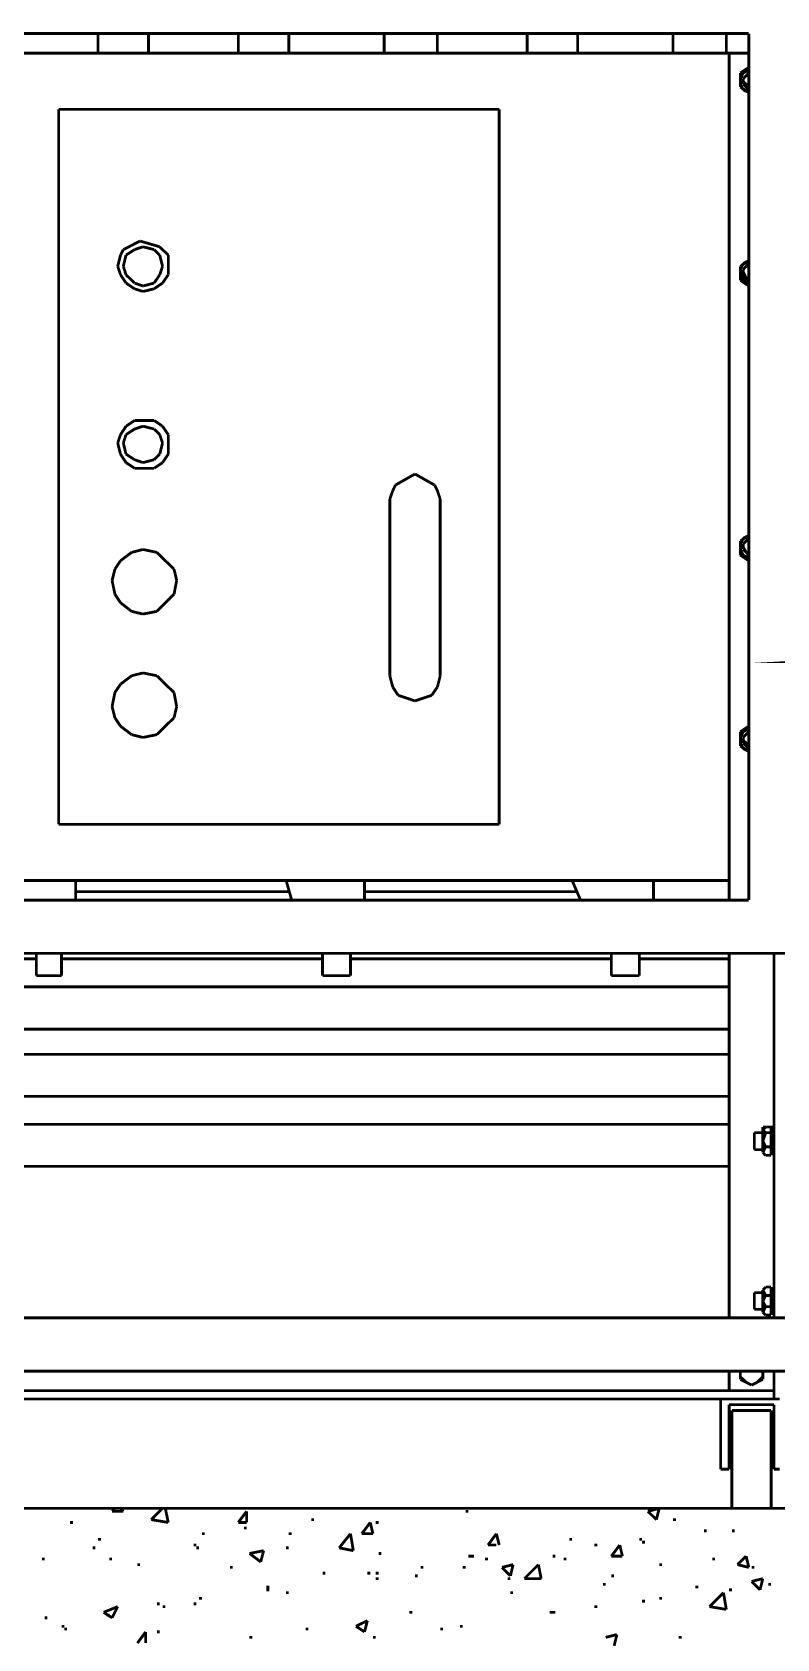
# Model space of a CAD drawing. Header units: metres. Extents: x 3290 to 4536, y 1562 to 1983.
# Drawn here: x 4050.4 to 4056.5, y 1679.94 to 1693.1 of the extents above; entities that cross this region are included whole.
import ezdxf

# ---------------------------------------------------------------- set-up
doc = ezdxf.new("R2010")
doc.units = ezdxf.units.M
for name, color, linetype in [('C00-00-00-BLACK', 7, 'Continuous'), ('C00-FF-00', 3, 'Continuous'), ('CFF-00-00', 1, 'Continuous')]:
    doc.layers.add(name, color=color, linetype=linetype)

msp = doc.modelspace()

# ---------------------------------------------------------------- linework, layer by layer
at = {"layer": 'C00-00-00-BLACK', "const_width": 0.0229}
for points in [[(4049.515, 1693.085), (4056.267, 1693.085)], [(4050.938, 1693.085), (4050.938, 1692.924)], [(4051.351, 1693.085), (4051.351, 1692.924)], [(4052.086, 1693.085), (4052.086, 1692.924)], [(4052.5, 1693.085), (4052.5, 1692.924)], [(4053.281, 1693.085), (4053.281, 1692.924)], [(4053.717, 1693.085), (4053.717, 1692.924)], [(4054.452, 1693.085), (4054.452, 1692.924)], [(4054.866, 1693.085), (4054.866, 1692.924)], [(4055.647, 1693.085), (4055.647, 1692.924)], [(4056.083, 1693.085), (4056.083, 1692.924)], [(4056.267, 1693.085), (4056.267, 1685.99)], [(4049.515, 1692.924), (4056.267, 1692.924)], [(4056.106, 1692.924), (4056.106, 1685.99)], [(4056.267, 1692.808), (4056.198, 1692.762)], [(4056.221, 1692.762), (4056.198, 1692.716)], [(4056.198, 1692.762), (4056.198, 1692.647)], [(4056.198, 1692.716), (4056.198, 1692.671)], [(4056.267, 1692.785), (4056.221, 1692.762)], [(4056.267, 1692.762), (4056.221, 1692.716)], [(4056.221, 1692.716), (4056.221, 1692.671)], [(4056.198, 1692.671), (4056.221, 1692.624)], [(4056.198, 1692.647), (4056.267, 1692.602)], [(4056.221, 1692.693), (4056.245, 1692.671)], [(4056.221, 1692.671), (4056.267, 1692.624)], [(4056.221, 1692.624), (4056.267, 1692.602)], [(4056.245, 1692.671), (4056.267, 1692.647)], [(4050.616, 1692.464), (4050.616, 1686.611)], [(4050.616, 1692.464), (4054.223, 1692.464)], [(4054.223, 1692.464), (4054.223, 1686.611)], [(4051.122, 1691.271), (4051.099, 1691.179)], [(4051.145, 1691.316), (4051.122, 1691.271)], [(4051.282, 1691.386), (4051.145, 1691.316)], [(4051.167, 1691.271), (4051.145, 1691.179)], [(4051.237, 1691.316), (4051.167, 1691.271)], [(4051.306, 1691.339), (4051.237, 1691.316)], [(4051.443, 1691.339), (4051.282, 1691.386)], [(4051.397, 1691.316), (4051.306, 1691.339)], [(4051.443, 1691.271), (4051.397, 1691.316)], [(4051.466, 1691.316), (4051.443, 1691.339)], [(4051.466, 1691.179), (4051.443, 1691.271)], [(4051.513, 1691.271), (4051.466, 1691.316)], [(4051.513, 1691.179), (4051.513, 1691.271)], [(4051.099, 1691.179), (4051.122, 1691.11)], [(4051.145, 1691.179), (4051.167, 1691.11)], [(4051.443, 1691.11), (4051.466, 1691.179)], [(4051.513, 1691.11), (4051.513, 1691.179)], [(4056.267, 1691.225), (4056.198, 1691.179)], [(4056.221, 1691.202), (4056.198, 1691.155)], [(4056.198, 1691.179), (4056.198, 1691.064)], [(4056.198, 1691.155), (4056.198, 1691.11)], [(4056.267, 1691.225), (4056.221, 1691.202)], [(4056.267, 1691.202), (4056.221, 1691.155)], [(4056.221, 1691.155), (4056.221, 1691.087)], [(4051.122, 1691.11), (4051.167, 1691.042)], [(4051.167, 1691.11), (4051.237, 1691.042)], [(4051.167, 1691.042), (4051.237, 1690.995)], [(4051.237, 1691.042), (4051.306, 1691.018)], [(4051.306, 1691.018), (4051.397, 1691.042)], [(4051.397, 1691.042), (4051.443, 1691.11)], [(4051.397, 1690.995), (4051.466, 1691.042)], [(4051.466, 1691.042), (4051.513, 1691.11)], [(4056.198, 1691.11), (4056.221, 1691.064)], [(4056.198, 1691.064), (4056.267, 1691.018)], [(4056.221, 1691.133), (4056.245, 1691.087)], [(4056.221, 1691.087), (4056.267, 1691.064)], [(4056.221, 1691.064), (4056.267, 1691.042)], [(4056.245, 1691.087), (4056.267, 1691.064)], [(4051.237, 1690.995), (4051.306, 1690.973)], [(4051.306, 1690.973), (4051.397, 1690.995)], [(4051.167, 1689.87), (4051.122, 1689.801)], [(4051.237, 1689.917), (4051.167, 1689.87)], [(4051.237, 1689.847), (4051.167, 1689.801)], [(4051.306, 1689.917), (4051.237, 1689.917)], [(4051.306, 1689.87), (4051.237, 1689.847)], [(4051.397, 1689.917), (4051.306, 1689.917)], [(4051.397, 1689.847), (4051.306, 1689.87)], [(4051.466, 1689.87), (4051.397, 1689.917)], [(4051.443, 1689.801), (4051.397, 1689.847)], [(4051.513, 1689.801), (4051.466, 1689.87)], [(4051.122, 1689.801), (4051.099, 1689.733)], [(4051.099, 1689.733), (4051.122, 1689.641)], [(4051.167, 1689.801), (4051.145, 1689.733)], [(4051.145, 1689.733), (4051.167, 1689.641)], [(4051.466, 1689.733), (4051.443, 1689.801)], [(4051.443, 1689.641), (4051.466, 1689.733)], [(4051.513, 1689.733), (4051.513, 1689.801)], [(4051.513, 1689.641), (4051.513, 1689.733)], [(4051.122, 1689.641), (4051.167, 1689.572)], [(4051.167, 1689.641), (4051.237, 1689.596)], [(4051.167, 1689.572), (4051.237, 1689.526)], [(4051.237, 1689.596), (4051.306, 1689.572)], [(4051.306, 1689.572), (4051.397, 1689.596)], [(4051.397, 1689.596), (4051.443, 1689.641)], [(4051.397, 1689.526), (4051.466, 1689.572)], [(4051.466, 1689.572), (4051.513, 1689.641)], [(4051.237, 1689.526), (4051.306, 1689.526)], [(4051.306, 1689.526), (4051.397, 1689.526)], [(4053.533, 1689.479), (4053.373, 1689.388)], [(4053.694, 1689.388), (4053.533, 1689.479)], [(4053.351, 1689.342), (4053.327, 1689.273)], [(4053.373, 1689.388), (4053.351, 1689.342)], [(4053.717, 1689.342), (4053.694, 1689.388)], [(4053.74, 1689.273), (4053.717, 1689.342)], [(4053.327, 1689.273), (4053.327, 1687.827)], [(4053.74, 1687.827), (4053.74, 1689.273)], [(4056.267, 1688.975), (4056.198, 1688.93)], [(4056.221, 1688.952), (4056.198, 1688.906)], [(4056.198, 1688.93), (4056.198, 1688.814)], [(4056.198, 1688.906), (4056.198, 1688.861)], [(4056.267, 1688.975), (4056.221, 1688.952)], [(4056.267, 1688.952), (4056.221, 1688.906)], [(4056.221, 1688.906), (4056.221, 1688.861)], [(4051.122, 1688.769), (4051.076, 1688.7)], [(4051.213, 1688.837), (4051.122, 1688.769)], [(4051.306, 1688.861), (4051.213, 1688.837)], [(4051.42, 1688.837), (4051.306, 1688.861)], [(4051.489, 1688.769), (4051.42, 1688.837)], [(4051.56, 1688.7), (4051.489, 1688.769)], [(4056.198, 1688.861), (4056.221, 1688.814)], [(4056.198, 1688.814), (4056.267, 1688.769)], [(4056.221, 1688.883), (4056.245, 1688.837)], [(4056.221, 1688.861), (4056.267, 1688.814)], [(4056.221, 1688.814), (4056.267, 1688.791)], [(4056.245, 1688.837), (4056.267, 1688.814)], [(4051.076, 1688.7), (4051.053, 1688.608)], [(4051.582, 1688.608), (4051.56, 1688.7)], [(4051.053, 1688.608), (4051.076, 1688.494)], [(4051.56, 1688.494), (4051.582, 1688.608)], [(4051.076, 1688.494), (4051.122, 1688.425)], [(4051.122, 1688.425), (4051.213, 1688.354)], [(4051.42, 1688.354), (4051.489, 1688.425)], [(4051.489, 1688.425), (4051.56, 1688.494)], [(4051.213, 1688.354), (4051.306, 1688.332)], [(4051.306, 1688.332), (4051.42, 1688.354)], [(4051.306, 1687.85), (4051.213, 1687.827)], [(4051.42, 1687.827), (4051.306, 1687.85)], [(4051.122, 1687.758), (4051.076, 1687.69)], [(4051.213, 1687.827), (4051.122, 1687.758)], [(4051.489, 1687.758), (4051.42, 1687.827)], [(4051.56, 1687.69), (4051.489, 1687.758)], [(4053.327, 1687.827), (4053.351, 1687.735)], [(4053.351, 1687.735), (4053.396, 1687.667)], [(4053.671, 1687.667), (4053.717, 1687.735)], [(4053.717, 1687.735), (4053.74, 1687.827)], [(4051.076, 1687.69), (4051.053, 1687.574)], [(4051.582, 1687.574), (4051.56, 1687.69)], [(4053.396, 1687.667), (4053.465, 1687.644)], [(4053.465, 1687.644), (4053.533, 1687.621)], [(4053.533, 1687.621), (4053.602, 1687.644)], [(4053.602, 1687.644), (4053.671, 1687.667)], [(4051.053, 1687.574), (4051.076, 1687.483)], [(4051.076, 1687.483), (4051.122, 1687.414)], [(4051.489, 1687.414), (4051.56, 1687.483)], [(4051.56, 1687.483), (4051.582, 1687.574)], [(4051.122, 1687.414), (4051.213, 1687.345)], [(4051.213, 1687.345), (4051.306, 1687.322)], [(4051.306, 1687.322), (4051.42, 1687.345)], [(4051.42, 1687.345), (4051.489, 1687.414)], [(4056.267, 1687.414), (4056.198, 1687.369)], [(4056.221, 1687.369), (4056.198, 1687.322)], [(4056.198, 1687.369), (4056.198, 1687.252)], [(4056.198, 1687.322), (4056.198, 1687.276)], [(4056.267, 1687.392), (4056.221, 1687.369)], [(4056.267, 1687.369), (4056.221, 1687.322)], [(4056.221, 1687.322), (4056.221, 1687.276)], [(4056.198, 1687.276), (4056.221, 1687.23)], [(4056.198, 1687.252), (4056.267, 1687.207)], [(4056.221, 1687.299), (4056.245, 1687.276)], [(4056.221, 1687.276), (4056.267, 1687.23)], [(4056.221, 1687.23), (4056.267, 1687.207)], [(4056.245, 1687.276), (4056.267, 1687.252)], [(4050.616, 1686.611), (4054.223, 1686.611)], [(4049.697, 1686.151), (4056.106, 1686.151)], [(4050.755, 1686.151), (4050.755, 1685.99)], [(4052.524, 1685.99), (4052.478, 1686.151)], [(4053.12, 1686.151), (4053.12, 1685.99)], [(4054.889, 1685.99), (4054.82, 1686.151)], [(4055.486, 1686.151), (4055.486, 1685.99)], [(4052.5, 1686.059), (4050.755, 1686.059)], [(4054.866, 1686.059), (4053.12, 1686.059)], [(4049.515, 1685.99), (4056.267, 1685.99)], [(4049.1, 1685.554), (4056.703, 1685.554)], [(4050.433, 1685.509), (4049.858, 1685.509)], [(4050.433, 1685.554), (4050.433, 1685.371)], [(4050.639, 1685.554), (4050.639, 1685.371)], [(4052.776, 1685.509), (4050.639, 1685.509)], [(4052.776, 1685.554), (4052.776, 1685.371)], [(4053.005, 1685.554), (4053.005, 1685.371)], [(4055.141, 1685.509), (4053.005, 1685.509)], [(4055.141, 1685.554), (4055.141, 1685.371)], [(4055.371, 1685.554), (4055.371, 1685.371)], [(4056.106, 1685.509), (4055.371, 1685.509)], [(4056.106, 1685.554), (4056.106, 1682.57)], [(4056.474, 1682.57), (4056.474, 1685.554)], [(4050.433, 1685.371), (4050.639, 1685.371)], [(4052.776, 1685.371), (4053.005, 1685.371)], [(4055.141, 1685.371), (4055.371, 1685.371)], [(4056.313, 1683.947), (4056.313, 1684.086)], [(4056.313, 1684.086), (4056.382, 1684.086)], [(4056.382, 1683.924), (4056.382, 1684.132)], [(4056.405, 1684.132), (4056.382, 1684.109)], [(4056.405, 1684.132), (4056.382, 1684.132)], [(4056.382, 1684.109), (4056.405, 1684.086)], [(4056.405, 1684.086), (4056.382, 1684.016)], [(4056.405, 1684.132), (4056.45, 1684.132)], [(4056.45, 1684.086), (4056.405, 1684.086)], [(4056.45, 1684.109), (4056.45, 1684.132)], [(4056.45, 1684.132), (4056.474, 1684.132)], [(4056.45, 1683.924), (4056.45, 1684.132)], [(4056.45, 1684.109), (4056.474, 1684.109)], [(4056.45, 1684.086), (4056.45, 1684.109)], [(4056.45, 1684.016), (4056.45, 1684.086)], [(4056.382, 1683.947), (4056.313, 1683.947)], [(4056.382, 1684.016), (4056.405, 1683.97)], [(4056.405, 1683.97), (4056.382, 1683.924)], [(4056.405, 1683.9), (4056.382, 1683.924)], [(4056.382, 1683.924), (4056.405, 1683.9)], [(4056.45, 1683.97), (4056.405, 1683.97)], [(4056.45, 1683.97), (4056.45, 1684.016)], [(4056.45, 1683.924), (4056.45, 1683.97)], [(4056.45, 1683.924), (4056.474, 1683.924)], [(4056.45, 1683.9), (4056.45, 1683.924)], [(4056.45, 1683.9), (4056.45, 1683.924)], [(4049.858, 1683.81), (4056.106, 1683.81)], [(4056.405, 1683.9), (4056.45, 1683.9)], [(4056.382, 1682.776), (4056.313, 1682.776)], [(4056.313, 1682.776), (4056.313, 1682.639)], [(4056.405, 1682.822), (4056.382, 1682.799)], [(4056.405, 1682.822), (4056.382, 1682.799)], [(4056.382, 1682.799), (4056.405, 1682.753)], [(4056.382, 1682.615), (4056.382, 1682.799)], [(4056.405, 1682.753), (4056.382, 1682.707)], [(4056.405, 1682.822), (4056.45, 1682.822)], [(4056.45, 1682.753), (4056.405, 1682.753)], [(4056.45, 1682.799), (4056.45, 1682.822)], [(4056.45, 1682.822), (4056.45, 1682.799)], [(4056.45, 1682.799), (4056.474, 1682.799)], [(4056.45, 1682.753), (4056.45, 1682.799)], [(4056.45, 1682.615), (4056.45, 1682.799)], [(4056.45, 1682.707), (4056.45, 1682.753)], [(4056.382, 1682.639), (4056.313, 1682.639)], [(4056.382, 1682.707), (4056.405, 1682.662)], [(4056.405, 1682.662), (4056.382, 1682.615)], [(4056.405, 1682.593), (4056.382, 1682.615)], [(4056.382, 1682.615), (4056.405, 1682.593)], [(4056.45, 1682.662), (4056.405, 1682.662)], [(4056.45, 1682.593), (4056.405, 1682.593)], [(4056.45, 1682.662), (4056.45, 1682.707)], [(4056.45, 1682.615), (4056.45, 1682.662)], [(4056.45, 1682.615), (4056.474, 1682.615)], [(4056.45, 1682.593), (4056.45, 1682.615)], [(4056.45, 1682.615), (4056.45, 1682.593)], [(4049.858, 1682.57), (4063.157, 1682.57)], [(4049.858, 1682.134), (4063.571, 1682.134)], [(4063.571, 1682.134), (4049.858, 1682.134)], [(4056.106, 1682.134), (4056.106, 1681.974)], [(4056.198, 1682.134), (4056.198, 1682.066)], [(4056.198, 1682.134), (4056.198, 1682.088)], [(4056.198, 1682.088), (4056.245, 1682.042)], [(4056.198, 1682.066), (4056.29, 1682.02)], [(4056.29, 1682.02), (4056.382, 1682.066)], [(4056.336, 1682.042), (4056.382, 1682.088)], [(4056.382, 1682.066), (4056.382, 1682.134)], [(4056.382, 1682.088), (4056.382, 1682.134)], [(4056.474, 1682.134), (4056.474, 1681.905)], [(4049.858, 1681.974), (4056.474, 1681.974)], [(4056.245, 1682.042), (4056.29, 1682.02)], [(4056.29, 1682.02), (4056.336, 1682.042)], [(4049.858, 1681.905), (4056.52, 1681.905)], [(4056.037, 1681.905), (4056.037, 1681.331)], [(4056.106, 1681.859), (4056.474, 1681.859)], [(4056.106, 1681.859), (4056.106, 1681.331)], [(4056.128, 1681.812), (4056.45, 1681.812)], [(4056.128, 1681.812), (4056.128, 1681.01)], [(4056.45, 1681.812), (4056.45, 1681.01)], [(4056.474, 1681.859), (4056.474, 1681.331)], [(4056.037, 1681.331), (4056.106, 1681.331)], [(4056.474, 1681.331), (4056.52, 1681.331)], [(4066.947, 1681.01), (4018.047, 1681.01)], [(4051.053, 1680.986), (4051.076, 1681.01)], [(4051.145, 1680.986), (4051.122, 1681.01)], [(4051.374, 1680.918), (4051.466, 1681.01)], [(4051.513, 1680.895), (4051.489, 1681.01)], [(4055.441, 1680.986), (4055.533, 1681.01)], [(4055.51, 1680.918), (4055.533, 1681.01)], [(4050.708, 1680.895), (4050.733, 1680.895)], [(4051.053, 1680.986), (4051.145, 1680.986)], [(4051.374, 1680.918), (4051.513, 1680.895)], [(4052.086, 1680.895), (4052.155, 1680.986)], [(4052.086, 1680.895), (4052.155, 1680.895)], [(4052.155, 1680.895), (4052.155, 1680.986)], [(4052.684, 1680.918), (4052.707, 1680.918)], [(4053.098, 1680.803), (4053.167, 1680.895)], [(4053.189, 1680.803), (4053.167, 1680.895)], [(4053.212, 1680.895), (4053.235, 1680.895)], [(4053.947, 1680.986), (4053.971, 1680.986)], [(4055.441, 1680.986), (4055.51, 1680.918)], [(4055.647, 1680.918), (4055.67, 1680.918)], [(4050.938, 1680.757), (4050.962, 1680.757)], [(4051.789, 1680.803), (4051.811, 1680.803)], [(4052.133, 1680.849), (4052.155, 1680.849)], [(4052.5, 1680.803), (4052.524, 1680.803)], [(4052.913, 1680.687), (4053.005, 1680.803)], [(4053.028, 1680.664), (4053.005, 1680.803)], [(4053.098, 1680.803), (4053.189, 1680.803)], [(4054.131, 1680.71), (4054.2, 1680.803)], [(4054.223, 1680.71), (4054.2, 1680.803)], [(4054.798, 1680.757), (4054.82, 1680.757)], [(4055.371, 1680.757), (4055.393, 1680.757)], [(4055.899, 1680.826), (4055.922, 1680.826)], [(4056.128, 1680.826), (4056.152, 1680.826)], [(4050.893, 1680.687), (4050.915, 1680.687)], [(4051.72, 1680.71), (4051.742, 1680.71)], [(4051.742, 1680.687), (4051.765, 1680.687)], [(4052.178, 1680.641), (4052.294, 1680.664)], [(4052.178, 1680.641), (4052.27, 1680.572)], [(4052.27, 1680.572), (4052.294, 1680.664)], [(4052.478, 1680.687), (4052.5, 1680.687)], [(4052.913, 1680.687), (4053.028, 1680.664)], [(4053.235, 1680.641), (4053.258, 1680.641)], [(4053.971, 1680.619), (4053.994, 1680.619)], [(4053.994, 1680.619), (4054.016, 1680.619)], [(4054.131, 1680.71), (4054.2, 1680.71)], [(4054.66, 1680.619), (4054.683, 1680.619)], [(4055.003, 1680.71), (4055.027, 1680.71)], [(4055.141, 1680.619), (4055.21, 1680.71)], [(4055.141, 1680.619), (4055.232, 1680.619)], [(4055.232, 1680.619), (4055.21, 1680.71)], [(4055.393, 1680.734), (4055.418, 1680.734)], [(4056.174, 1680.55), (4056.245, 1680.619)], [(4056.267, 1680.527), (4056.245, 1680.619)], [(4050.479, 1680.595), (4050.502, 1680.595)], [(4051.03, 1680.595), (4051.053, 1680.595)], [(4051.26, 1680.55), (4051.282, 1680.55)], [(4052.018, 1680.527), (4052.04, 1680.527)], [(4053.58, 1680.527), (4053.602, 1680.527)], [(4053.925, 1680.527), (4053.947, 1680.527)], [(4054.108, 1680.595), (4054.131, 1680.595)], [(4054.246, 1680.527), (4054.337, 1680.55)], [(4054.246, 1680.527), (4054.315, 1680.458)], [(4054.315, 1680.458), (4054.337, 1680.55)], [(4054.429, 1680.435), (4054.544, 1680.55)], [(4054.567, 1680.435), (4054.544, 1680.55)], [(4054.751, 1680.595), (4054.774, 1680.595)], [(4055.533, 1680.55), (4055.555, 1680.55)], [(4055.968, 1680.595), (4055.991, 1680.595)], [(4056.174, 1680.55), (4056.267, 1680.527)], [(4056.29, 1680.527), (4056.313, 1680.527)], [(4052.317, 1680.366), (4052.34, 1680.366)], [(4052.776, 1680.48), (4052.798, 1680.48)], [(4053.144, 1680.48), (4053.167, 1680.48)], [(4053.212, 1680.48), (4053.235, 1680.48)], [(4053.212, 1680.435), (4053.235, 1680.435)], [(4053.533, 1680.458), (4053.556, 1680.458)], [(4054.292, 1680.435), (4054.315, 1680.435)], [(4054.429, 1680.435), (4054.567, 1680.435)], [(4055.072, 1680.389), (4055.095, 1680.389)], [(4055.141, 1680.458), (4055.164, 1680.458)], [(4055.83, 1680.366), (4055.854, 1680.366)], [(4056.29, 1680.412), (4056.382, 1680.435)], [(4056.29, 1680.412), (4056.359, 1680.343)], [(4056.359, 1680.343), (4056.382, 1680.435)], [(4056.428, 1680.389), (4056.45, 1680.389)], [(4051.42, 1680.229), (4051.443, 1680.229)], [(4051.72, 1680.229), (4051.742, 1680.229)], [(4051.765, 1680.274), (4051.789, 1680.274)], [(4052.317, 1680.343), (4052.34, 1680.343)], [(4052.478, 1680.32), (4052.5, 1680.32)], [(4054.315, 1680.32), (4054.337, 1680.32)], [(4055.393, 1680.251), (4055.418, 1680.251)], [(4055.533, 1680.274), (4055.555, 1680.274)], [(4055.945, 1680.206), (4056.059, 1680.32)], [(4056.083, 1680.183), (4056.059, 1680.32)], [(4056.106, 1680.343), (4056.128, 1680.343)], [(4050.502, 1680.114), (4050.524, 1680.114)], [(4050.984, 1680.159), (4051.099, 1680.206)], [(4050.984, 1680.159), (4051.053, 1680.114)], [(4051.007, 1680.137), (4051.03, 1680.137)], [(4051.053, 1680.114), (4051.099, 1680.206)], [(4051.466, 1680.206), (4051.489, 1680.206)], [(4053.05, 1680.045), (4053.144, 1680.091)], [(4053.12, 1679.999), (4053.144, 1680.091)], [(4053.488, 1680.159), (4053.511, 1680.159)], [(4054.637, 1680.159), (4054.66, 1680.159)], [(4054.66, 1680.159), (4054.683, 1680.159)], [(4055.003, 1680.206), (4055.027, 1680.206)], [(4055.945, 1680.206), (4056.083, 1680.183)], [(4050.639, 1680.045), (4050.662, 1680.045)], [(4050.662, 1680.022), (4050.685, 1680.022)], [(4051.26, 1679.907), (4051.328, 1679.999)], [(4051.328, 1679.907), (4051.328, 1679.999)], [(4051.42, 1679.999), (4051.443, 1679.999)], [(4052.638, 1680.022), (4052.661, 1680.022)], [(4053.05, 1680.045), (4053.12, 1679.999)], [(4053.74, 1680.022), (4053.762, 1680.022)], [(4053.902, 1680.045), (4053.925, 1680.045)], [(4055.095, 1679.954), (4055.187, 1679.977)], [(4055.164, 1679.885), (4055.187, 1679.977)], [(4052.178, 1679.954), (4052.201, 1679.954)], [(4053.189, 1679.954), (4053.212, 1679.954)], [(4053.189, 1679.954), (4053.212, 1679.954)], [(4055.693, 1679.954), (4055.716, 1679.954)]]:
    msp.add_lwpolyline(points, dxfattribs=at)
at = {"layer": 'C00-FF-00', "const_width": 0.0229}
for points in [[(4056.106, 1685.28), (4049.858, 1685.28)], [(4056.106, 1684.934), (4049.858, 1684.934)], [(4056.106, 1684.727), (4049.858, 1684.727)], [(4056.106, 1684.384), (4049.858, 1684.384)], [(4056.106, 1684.154), (4049.858, 1684.154)]]:
    msp.add_lwpolyline(points, dxfattribs=at)
at = {"layer": 'CFF-00-00', "const_width": 0.0229}
msp.add_lwpolyline([(4056.703, 1687.942), (4058.839, 1688.056), (4058.839, 1687.942), (4056.703, 1687.942)], close=True, dxfattribs=at)

doc.saveas('drawing.dxf')
